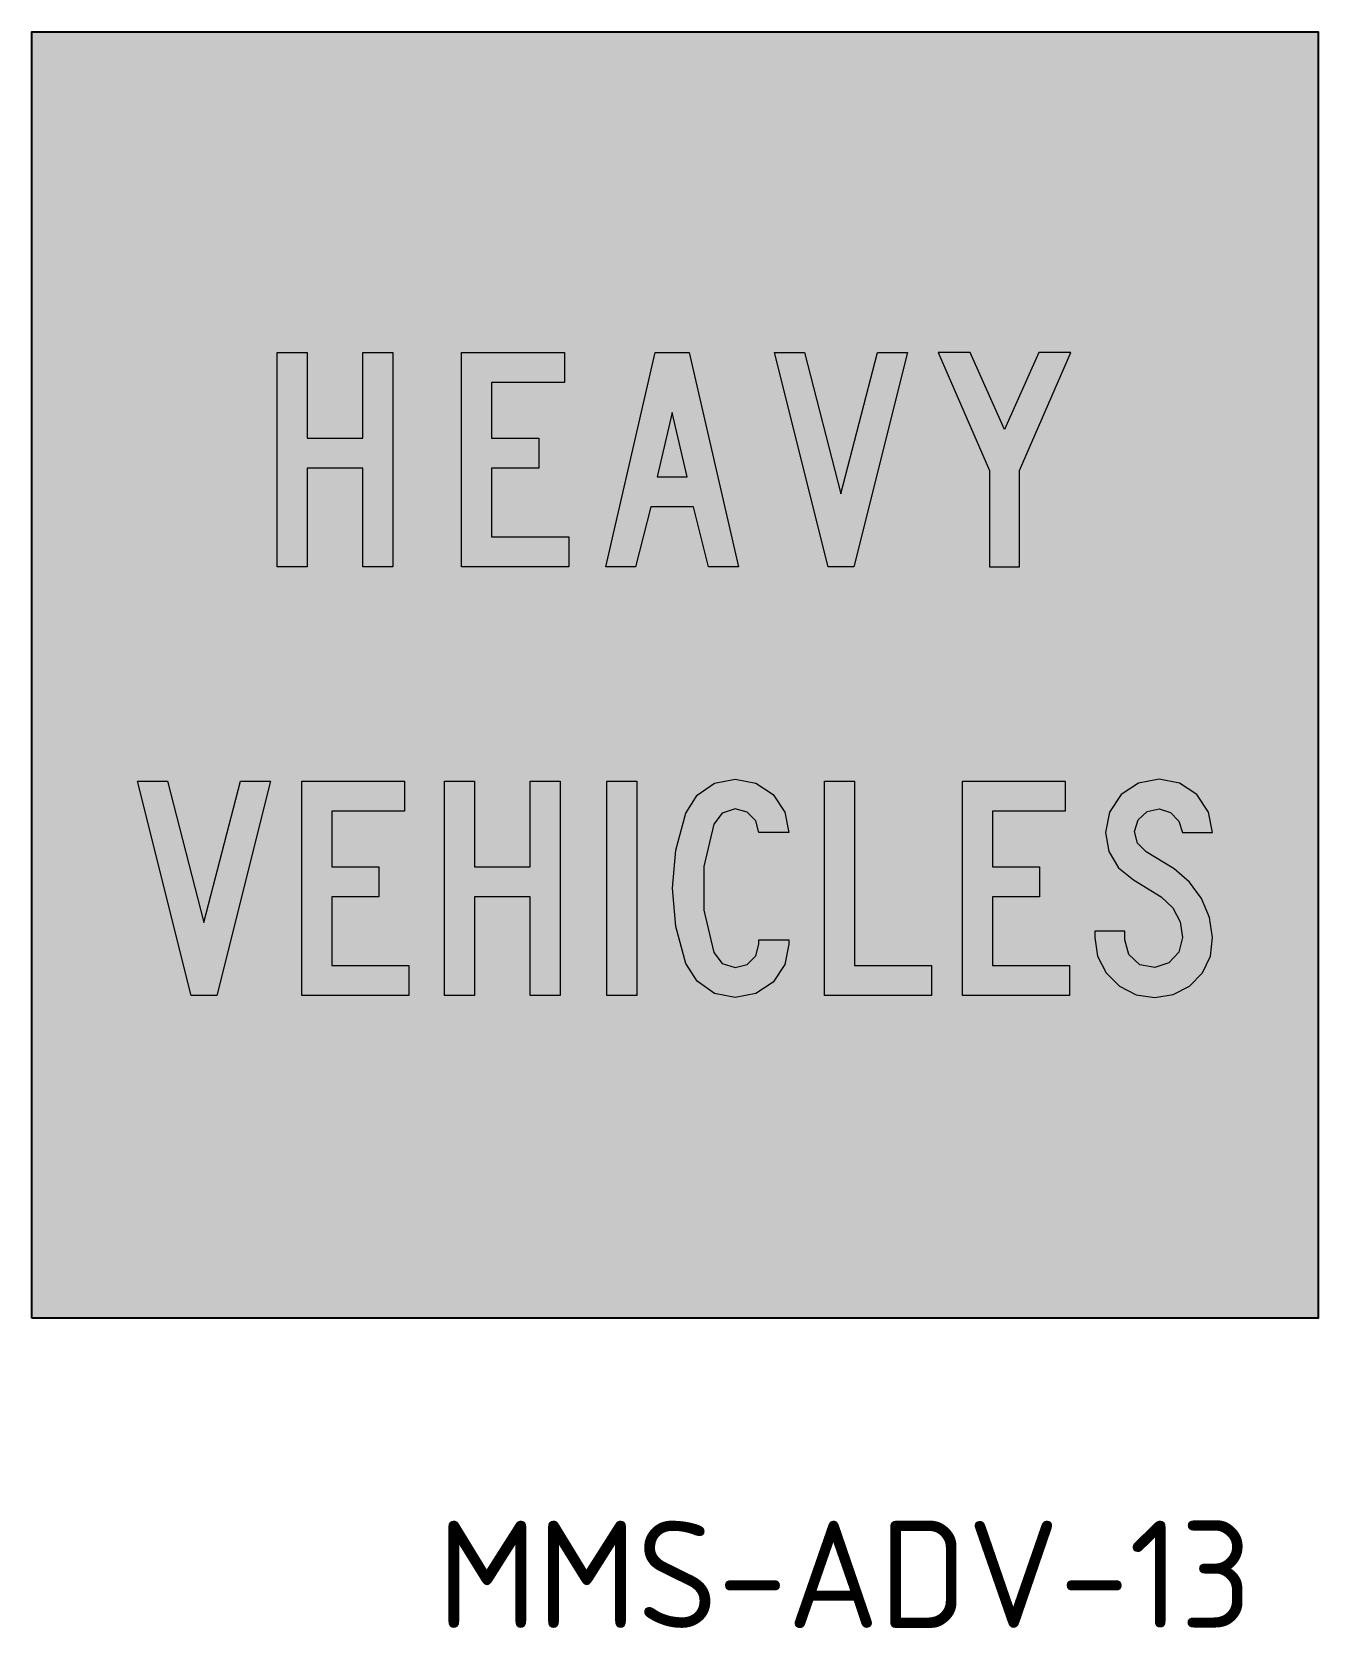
# Model space of a CAD drawing. Extents: x 156.5 to 216.5, y 159.3 to 233.7.
import ezdxf

# ---------------------------------------------------------------- set-up
doc = ezdxf.new("R2010")
doc.units = 0
doc.layers.add('L25', color=1, linetype='CONTINUOUS')
doc.layers.add('yellow', color=50, linetype='CONTINUOUS')
doc.styles.add('ISO', font='iso3098b.shx')

msp = doc.modelspace()

# ---------------------------------------------------------------- hatches: boundary and pattern name
at = {"layer": 'L25'}
h = msp.add_hatch(color=256, dxfattribs=at)
h.paths.add_polyline_path([(201.13, 208.762), (202.529, 208.762), (202.529, 213.26), (204.926, 218.762), (203.427, 218.762), (201.827, 215.161), (200.227, 218.762), (198.728, 218.762), (201.13, 213.26)])
h.paths.add_polyline_path([(193.6, 208.762), (191.102, 218.762), (192.502, 218.762), (194.197, 212.162), (195.897, 218.762), (197.296, 218.762), (194.799, 208.762)])
h.paths.add_polyline_path([(183.222, 208.762), (185.523, 218.762), (187.123, 218.762), (189.42, 208.762), (188.021, 208.762), (187.319, 211.56), (185.323, 211.56), (184.621, 208.762)])
h.paths.add_polyline_path([(176.503, 208.762), (176.503, 218.762), (181.298, 218.762), (181.298, 217.363), (177.903, 217.363), (177.903, 214.76), (180.1, 214.76), (180.1, 213.361), (177.903, 213.361), (177.903, 210.161), (181.499, 210.161), (181.499, 208.762)])
h.paths.add_polyline_path([(167.893, 208.762), (167.893, 218.762), (169.293, 218.762), (169.293, 214.76), (171.891, 214.76), (171.891, 218.762), (173.29, 218.762), (173.29, 208.762), (171.891, 208.762), (171.891, 213.361), (169.293, 213.361), (169.293, 208.762)])
h.paths.add_polyline_path([(186.321, 215.963), (185.624, 212.96), (187.023, 212.96)], flags=16)
h = msp.add_hatch(color=256, dxfattribs=at)
h.paths.add_polyline_path([(199.863, 188.762), (199.863, 198.762), (204.657, 198.762), (204.657, 197.362), (201.262, 197.362), (201.262, 194.764), (203.459, 194.764), (203.459, 193.361), (201.262, 193.361), (201.262, 190.161), (204.858, 190.161), (204.858, 188.762)])
h.paths.add_polyline_path([(193.427, 188.762), (193.427, 198.762), (194.826, 198.762), (194.826, 190.161), (198.422, 190.161), (198.422, 188.762)])
h.paths.add_polyline_path([(183.272, 188.762), (183.272, 198.762), (184.671, 198.762), (184.671, 188.762)])
h.paths.add_polyline_path([(175.701, 188.762), (175.701, 198.762), (177.1, 198.762), (177.1, 194.764), (179.698, 194.764), (179.698, 198.762), (181.098, 198.762), (181.098, 188.762), (179.698, 188.762), (179.698, 193.361), (177.1, 193.361), (177.1, 188.762)])
h.paths.add_polyline_path([(169.042, 188.762), (169.042, 198.762), (173.842, 198.762), (173.842, 197.362), (170.441, 197.362), (170.441, 194.764), (172.643, 194.764), (172.643, 193.361), (170.441, 193.361), (170.441, 190.161), (174.042, 190.161), (174.042, 188.762)])
h.paths.add_polyline_path([(163.883, 188.762), (161.38, 198.762), (162.779, 198.762), (164.48, 192.162), (166.18, 198.762), (167.579, 198.762), (165.081, 188.762)])
h.paths.add_polyline_path([(191.768, 196.364), (190.368, 196.364), (190.223, 196.916), (189.817, 197.317), (189.265, 197.463), (188.659, 197.271), (188.267, 196.761), (187.807, 194.778), (187.807, 192.745), (188.267, 190.763), (188.659, 190.257), (189.265, 190.061), (189.817, 190.207), (190.223, 190.612), (190.368, 191.164), (190.368, 191.364), (191.768, 191.364), (191.768, 191.164), (191.581, 190.202), (191.038, 189.391), (190.227, 188.848), (189.265, 188.661), (188.299, 188.862), (187.488, 189.423), (186.968, 190.261), (186.494, 191.984), (186.335, 193.762), (186.494, 195.539), (186.968, 197.262), (187.488, 198.101), (188.299, 198.666), (189.265, 198.862), (190.227, 198.675), (191.038, 198.133), (191.581, 197.321)])
h.paths.add_polyline_path([(210.136, 196.364), (211.535, 196.364), (211.348, 197.321), (210.806, 198.133), (209.995, 198.675), (209.038, 198.862), (208.08, 198.675), (207.265, 198.133), (206.727, 197.321), (206.54, 196.364), (206.695, 195.485), (207.146, 194.719), (207.839, 194.163), (209.138, 193.361), (209.676, 192.855), (210.022, 192.198), (210.136, 191.465), (209.967, 190.79), (209.493, 190.284), (208.837, 190.061), (208.144, 190.197), (207.625, 190.681), (207.438, 191.364), (207.438, 191.761), (206.038, 191.761), (206.038, 191.465), (206.171, 190.594), (206.567, 189.815), (207.187, 189.195), (207.971, 188.798), (208.837, 188.661), (209.689, 188.803), (210.455, 189.204), (211.057, 189.824), (211.43, 190.603), (211.535, 191.465), (211.389, 192.403), (211.025, 193.283), (210.464, 194.049), (209.735, 194.664), (208.436, 195.462), (208.035, 195.867), (207.898, 196.419), (208.062, 196.961), (208.482, 197.349), (209.038, 197.463), (209.571, 197.294), (209.967, 196.898)])
at = {"layer": 'yellow'}
h = msp.add_hatch(color=256, dxfattribs=at)
h.paths.add_polyline_path([(216.456, 233.716), (156.456, 233.716), (156.456, 173.714), (216.456, 173.714)])
h.paths.add_polyline_path([(184.671, 198.762), (184.671, 188.762), (183.272, 188.762), (183.272, 198.762)], flags=16)
h.paths.add_polyline_path([(181.098, 198.762), (181.098, 188.762), (179.698, 188.762), (179.698, 193.361), (177.1, 193.361), (177.1, 188.762), (175.701, 188.762), (175.701, 198.762), (177.1, 198.762), (177.1, 194.764), (179.698, 194.764), (179.698, 198.762)], flags=16)
h.paths.add_polyline_path([(187.488, 198.101), (188.299, 198.666), (189.265, 198.862), (190.227, 198.675), (191.038, 198.133), (191.581, 197.321), (191.768, 196.364), (190.368, 196.364), (190.223, 196.916), (189.817, 197.317), (189.265, 197.463), (188.659, 197.271), (188.267, 196.761), (187.807, 194.778), (187.807, 192.745), (188.267, 190.763), (188.659, 190.257), (189.265, 190.061), (189.817, 190.207), (190.223, 190.612), (190.368, 191.164), (190.368, 191.364), (191.768, 191.364), (191.768, 191.164), (191.581, 190.202), (191.038, 189.391), (190.227, 188.848), (189.265, 188.661), (188.299, 188.862), (187.488, 189.423), (186.968, 190.261), (186.494, 191.984), (186.335, 193.762), (186.494, 195.539), (186.968, 197.262)], flags=16)
h.paths.add_polyline_path([(183.222, 208.762), (185.523, 218.762), (187.123, 218.762), (189.42, 208.762), (188.021, 208.762), (187.319, 211.56), (185.323, 211.56), (184.621, 208.762)], flags=16)
h.paths.add_polyline_path([(181.499, 208.762), (176.503, 208.762), (176.503, 218.762), (181.298, 218.762), (181.298, 217.363), (177.903, 217.363), (177.903, 214.76), (180.1, 214.76), (180.1, 213.361), (177.903, 213.361), (177.903, 210.161), (181.499, 210.161)], flags=16)
h.paths.add_polyline_path([(173.842, 198.762), (173.842, 197.362), (170.441, 197.362), (170.441, 194.764), (172.643, 194.764), (172.643, 193.361), (170.441, 193.361), (170.441, 190.161), (174.042, 190.161), (174.042, 188.762), (169.042, 188.762), (169.042, 198.762)], flags=16)
h.paths.add_polyline_path([(193.427, 198.762), (194.826, 198.762), (194.826, 190.161), (198.422, 190.161), (198.422, 188.762), (193.427, 188.762)], flags=16)
h.paths.add_polyline_path([(185.624, 212.96), (186.321, 215.963), (187.023, 212.96)], flags=0)
h.paths.add_polyline_path([(193.6, 208.762), (191.102, 218.762), (192.502, 218.762), (194.197, 212.162), (195.897, 218.762), (197.296, 218.762), (194.799, 208.762)], flags=16)
h.paths.add_polyline_path([(173.29, 208.762), (171.891, 208.762), (171.891, 213.361), (169.293, 213.361), (169.293, 208.762), (167.893, 208.762), (167.893, 218.762), (169.293, 218.762), (169.293, 214.76), (171.891, 214.76), (171.891, 218.762), (173.29, 218.762)], flags=16)
h.paths.add_polyline_path([(167.579, 198.762), (165.081, 188.762), (163.883, 188.762), (161.38, 198.762), (162.779, 198.762), (164.48, 192.162), (166.18, 198.762)], flags=16)
h.paths.add_polyline_path([(199.863, 198.762), (204.657, 198.762), (204.657, 197.362), (201.262, 197.362), (201.262, 194.764), (203.459, 194.764), (203.459, 193.361), (201.262, 193.361), (201.262, 190.161), (204.858, 190.161), (204.858, 188.762), (199.863, 188.762)], flags=16)
h.paths.add_polyline_path([(201.13, 208.762), (201.13, 213.26), (198.728, 218.762), (200.227, 218.762), (201.827, 215.161), (203.427, 218.762), (204.926, 218.762), (202.529, 213.26), (202.529, 208.762)], flags=16)
h.paths.add_polyline_path([(206.727, 197.321), (207.265, 198.133), (208.08, 198.675), (209.038, 198.862), (209.995, 198.675), (210.806, 198.133), (211.348, 197.321), (211.535, 196.364), (210.136, 196.364), (209.967, 196.898), (209.571, 197.294), (209.038, 197.463), (208.482, 197.349), (208.062, 196.961), (207.898, 196.419), (208.035, 195.867), (208.436, 195.462), (209.735, 194.664), (210.464, 194.049), (211.025, 193.283), (211.389, 192.403), (211.535, 191.465), (211.43, 190.603), (211.057, 189.824), (210.455, 189.204), (209.689, 188.803), (208.837, 188.661), (207.971, 188.798), (207.187, 189.195), (206.567, 189.815), (206.171, 190.594), (206.038, 191.465), (206.038, 191.761), (207.438, 191.761), (207.438, 191.364), (207.625, 190.681), (208.144, 190.197), (208.837, 190.061), (209.493, 190.284), (209.967, 190.79), (210.136, 191.465), (210.022, 192.198), (209.676, 192.855), (209.138, 193.361), (207.839, 194.163), (207.146, 194.719), (206.695, 195.485), (206.54, 196.364)], flags=16)

# ---------------------------------------------------------------- linework, layer by layer
at = {"layer": 'L25'}
msp.add_lwpolyline([(156.456, 173.714), (156.456, 233.716), (216.456, 233.716), (216.456, 173.714)], close=True, dxfattribs=at)
at = {"layer": 'L25', "lineweight": 0}
for points in [[(167.893, 208.762), (167.893, 218.762), (169.293, 218.762), (169.293, 214.76), (171.891, 214.76), (171.891, 218.762), (173.29, 218.762), (173.29, 208.762), (171.891, 208.762), (171.891, 213.361), (169.293, 213.361), (169.293, 208.762), (167.893, 208.762)], [(176.503, 208.762), (176.503, 218.762), (181.298, 218.762), (181.298, 217.363), (177.903, 217.363), (177.903, 214.76), (180.1, 214.76), (180.1, 213.361), (177.903, 213.361), (177.903, 210.161), (181.499, 210.161), (181.499, 208.762), (176.503, 208.762)], [(183.222, 208.762), (185.523, 218.762), (187.123, 218.762), (189.42, 208.762), (188.021, 208.762), (187.319, 211.56), (185.323, 211.56), (184.621, 208.762), (183.222, 208.762)], [(193.6, 208.762), (191.102, 218.762), (192.502, 218.762), (194.197, 212.162), (195.897, 218.762), (197.296, 218.762), (194.799, 208.762), (193.6, 208.762)], [(201.13, 208.762), (202.529, 208.762), (202.529, 213.26), (204.926, 218.762), (203.427, 218.762), (201.827, 215.161), (200.227, 218.762), (198.728, 218.762), (201.13, 213.26), (201.13, 208.762)], [(186.321, 215.963), (185.624, 212.96), (187.023, 212.96)], [(191.768, 196.364), (190.368, 196.364), (190.223, 196.916), (189.817, 197.317), (189.265, 197.463), (188.659, 197.271), (188.267, 196.761), (187.807, 194.778), (187.807, 192.745), (188.267, 190.763), (188.659, 190.257), (189.265, 190.061), (189.817, 190.207), (190.223, 190.612), (190.368, 191.164), (190.368, 191.364), (191.768, 191.364), (191.768, 191.164), (191.581, 190.202), (191.038, 189.391), (190.227, 188.848), (189.265, 188.661), (188.299, 188.862), (187.488, 189.423), (186.968, 190.261), (186.494, 191.984), (186.335, 193.762), (186.494, 195.539), (186.968, 197.262), (187.488, 198.101), (188.299, 198.666), (189.265, 198.862), (190.227, 198.675), (191.038, 198.133), (191.581, 197.321)], [(210.136, 196.364), (211.535, 196.364), (211.348, 197.321), (210.806, 198.133), (209.995, 198.675), (209.038, 198.862), (208.08, 198.675), (207.265, 198.133), (206.727, 197.321), (206.54, 196.364), (206.695, 195.485), (207.146, 194.719), (207.839, 194.163), (209.138, 193.361), (209.676, 192.855), (210.022, 192.198), (210.136, 191.465), (209.967, 190.79), (209.493, 190.284), (208.837, 190.061), (208.144, 190.197), (207.625, 190.681), (207.438, 191.364), (207.438, 191.761), (206.038, 191.761), (206.038, 191.465), (206.171, 190.594), (206.567, 189.815), (207.187, 189.195), (207.971, 188.798), (208.837, 188.661), (209.689, 188.803), (210.455, 189.204), (211.057, 189.824), (211.43, 190.603), (211.535, 191.465), (211.389, 192.403), (211.025, 193.283), (210.464, 194.049), (209.735, 194.664), (208.436, 195.462), (208.035, 195.867), (207.898, 196.419), (208.062, 196.961), (208.482, 197.349), (209.038, 197.463), (209.571, 197.294), (209.967, 196.898)], [(163.883, 188.762), (161.38, 198.762), (162.779, 198.762), (164.48, 192.162), (166.18, 198.762), (167.579, 198.762), (165.081, 188.762), (163.883, 188.762)], [(169.042, 188.762), (169.042, 198.762), (173.842, 198.762), (173.842, 197.362), (170.441, 197.362), (170.441, 194.764), (172.643, 194.764), (172.643, 193.361), (170.441, 193.361), (170.441, 190.161), (174.042, 190.161), (174.042, 188.762), (169.042, 188.762)], [(175.701, 188.762), (175.701, 198.762), (177.1, 198.762), (177.1, 194.764), (179.698, 194.764), (179.698, 198.762), (181.098, 198.762), (181.098, 188.762), (179.698, 188.762), (179.698, 193.361), (177.1, 193.361), (177.1, 188.762), (175.701, 188.762)], [(183.272, 188.762), (183.272, 198.762), (184.671, 198.762), (184.671, 188.762), (183.272, 188.762)], [(193.427, 188.762), (193.427, 198.762), (194.826, 198.762), (194.826, 190.161), (198.422, 190.161), (198.422, 188.762), (193.427, 188.762)], [(199.863, 188.762), (199.863, 198.762), (204.657, 198.762), (204.657, 197.362), (201.262, 197.362), (201.262, 194.764), (203.459, 194.764), (203.459, 193.361), (201.262, 193.361), (201.262, 190.161), (204.858, 190.161), (204.858, 188.762), (199.863, 188.762)]]:
    msp.add_lwpolyline(points, close=True, dxfattribs=at)

# ---------------------------------------------------------------- texts
at = {"layer": 'yellow', "insert": (175.374, 164.26), "char_height": 5, "width": 39.80354, "attachment_point": 1, "style": 'ISO'}
msp.add_mtext('{\\C3;MMS-ADV-13}', dxfattribs=at)

doc.saveas('drawing.dxf')
